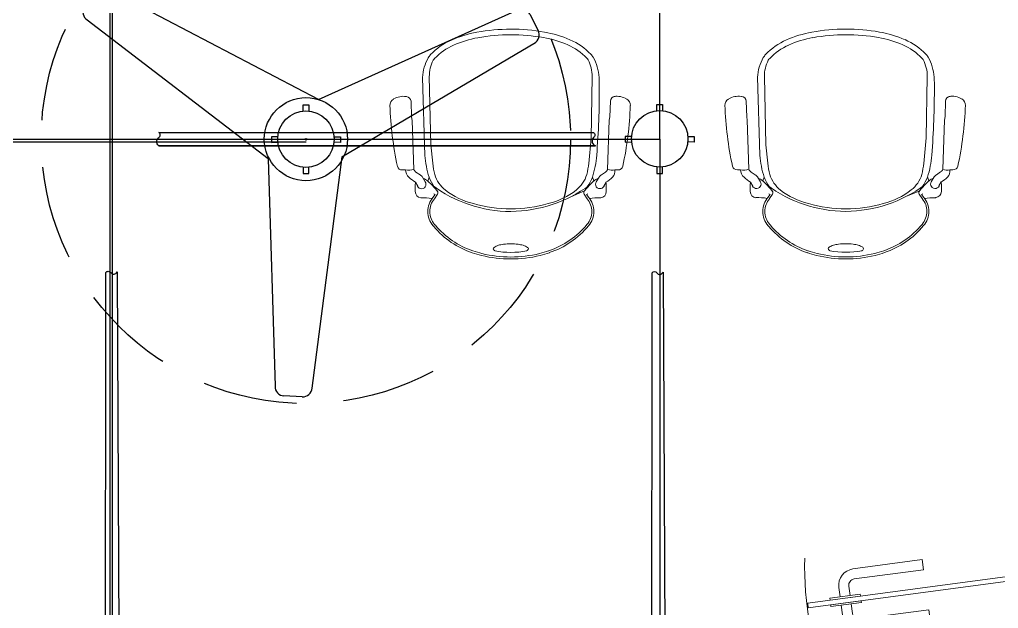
# Model space of a CAD drawing. Header units: inches. Extents: x 112 to 4169, y -2569 to 841.
# Drawn here: x 1797 to 1900.6, y 254 to 316.4 of the extents above; entities that cross this region are included whole.
import ezdxf

# ---------------------------------------------------------------- set-up
doc = ezdxf.new("R2010")
doc.units = ezdxf.units.IN
doc.header["$MEASUREMENT"] = 0
doc.linetypes.add('DASHED', pattern=[0.75, 0.5, -0.25])
doc.layers.add('Cables', color=7, linetype='Continuous')
doc.layers.add('PVC Conduit and Circular Boxes', color=7, linetype='Continuous')
for name, color, linetype, lineweight in [('DOOR_GLASS', 140, 'Continuous', 15), ('E-CF-Ceiling-Fan', 42, 'Continuous', 30), ('ID-FURN', 7, 'Continuous', 15)]:
    doc.layers.add(name, color=color, linetype=linetype, lineweight=lineweight)

# ---------------------------------------------------------------- blocks, each defined once
blk = doc.blocks.new('A$C6B9F22C7')
at = {"layer": 'DOOR_GLASS', "lineweight": 9}
for p, q in [((30.04, 10.46), (22.73, 9.48)), ((22.88, 8.43), (22.73, 9.48)), ((30.18, 9.4), (22.88, 8.43)), ((31.08, 7.81), (30.95, 8.82)), ((32.14, 7.95), (32.01, 8.96)), ((33.22, 8.09), (30, 7.66)), ((30, 7.66), (30.02, 7.47)), ((30.02, 7.47), (33.25, 7.9)), ((30.09, 6.98), (33.32, 7.41)), ((33.25, 7.9), (33.22, 8.09)), ((33.32, 7.41), (33.34, 7.21)), ((30.12, 6.78), (30.09, 6.98)), ((33.34, 7.21), (30.12, 6.78)), ((31.2, 6.93), (31.33, 5.92)), ((32.26, 7.07), (32.39, 6.06)), ((30.75, 5.15), (23.44, 4.18)), ((23.44, 4.18), (23.58, 3.12)), ((30.89, 4.1), (23.58, 3.12))]:
    blk.add_line(p, q, dxfattribs=at)
at = {"layer": 'DOOR_GLASS'}
blk.add_lwpolyline([(0, 2.96), (35.68, 7.72), (35.62, 8.22), (-0.07, 3.45)], close=True, dxfattribs=at)
blk.add_arc((0.83, 3.79), 35.18, 358.6415, 91.3529, dxfattribs=at)
at = {"layer": 'DOOR_GLASS', "lineweight": 9}
for centre, major_axis, start_param, end_param in [((30.27, 8.73), (-1.39, 1.06), 3.926991, 5.497787), ((30.27, 8.73), (-0.412, -0.54), 2.356194, 3.926991), ((30.66, 5.83), (-0.54, 0.412), 2.356194, 3.926991), ((30.66, 5.83), (-1.06, -1.39), 0.785398, 2.356194)]:
    blk.add_ellipse(centre, major_axis=major_axis, ratio=1, start_param=start_param, end_param=end_param, dxfattribs=at)
blk = doc.blocks.new("VISITOR'S CHAIR")
at = {"layer": 'ID-FURN'}
for p, q in [((-238.2, 446.3), (-237.2, 446.4)), ((-206.3, 445.5), (-200.5, 437.8)), ((-194.5, 436.8), (-202.2, 448.9)), ((-159.3, 443.5), (-195.6, 428)), ((194, 436.8), (201.7, 448.9)), ((205.7, 445.5), (199.9, 437.8)), ((-252.9, 410.4), (-252.9, 430.1)), ((-246, 415.4), (-252.2, 404.9)), ((-194.5, 429.2), (-209.3, 412.3)), ((-200.5, 437.8), (-204.1, 436)), ((194, 429.2), (208.8, 412.3)), ((199.9, 437.8), (203.6, 436)), ((245.5, 415.4), (251.7, 404.9)), ((252.4, 410.4), (252.4, 430.1)), ((-233.9, 391.5), (-226.3, 404.1)), ((-209.3, 412.3), (-220.1, 402)), ((-220.1, 402), (-216.3, 391.6)), ((208.8, 412.3), (219.5, 402)), ((219.5, 402), (215.7, 391.6)), ((233.4, 391.5), (225.8, 404.1)), ((-283.6, 372.6), (-275.2, 372.4)), ((-260.9, 241.4), (-256.5, 371.2)), ((-251, 378.4), (-240.1, 385.8)), ((250.5, 378.4), (239.5, 385.8)), ((260.4, 241.4), (255.9, 371.2)), ((286.6, 372.6), (278.2, 372.4)), ((-212.8, 288.2), (-206.4, 356.1)), ((206, 355.1), (211.1, 306.6)), ((226.9, 334), (233.3, 127.6)), ((-215.8, 125.5), (-212.8, 288.2)), ((211.1, 306.6), (215.2, 125.7)), ((-262.6, 231.9), (-260.9, 241.4)), ((262, 231.9), (260.4, 241.4)), ((-264.1, 191.1), (-262.6, 231.9)), ((263.5, 191.1), (262, 231.9)), ((-233.8, 127.6), (-234.4, 150.3))]:
    blk.add_line(p, q, dxfattribs=at)
for centre, major_axis, ratio, start_param, end_param in [((-25.5, 384.4), (156.3, 156.3), 1, 1.024131, 1.139863), ((0, 279.6), (232.5, 232.5), 1, 0.786111, 1.024131), ((0, 279.6), (-228.8, 228.8), 1, -0.784686, -0.546665), ((-0.5, 279.6), (232.5, 232.5), 1, 0.546665, 0.784686), ((-0.5, 279.6), (-228.8, 228.8), 1, -1.024131, -0.786111), ((25, 384.4), (-156.3, 156.3), 1, -1.139863, -1.024131), ((-30.7, 376.8), (160.1, 160.1), 1, 1.106098, 1.669765), ((-30.7, 376.8), (156.4, 156.4), 1, 1.106098, 1.669765), ((-25.5, 384.4), (-152.5, 152.5), 1, -0.546665, -0.430933), ((-42.1, 581.5), (-3.34, 3.34), 1, -0.185935, 0.785398), ((-42.1, 581.5), (3.34, 3.34), 1, 2.356194, 3.327527), ((-22.4, 552.7), (28, 28), 1, 1.306571, 1.384862), ((-22.4, 610.3), (-28, 28), 1, 1.756731, 2.080357), ((-0.3, 358.6), (-164.3, 164.3), 1, -0.967168, -0.603629), ((-9.1, 657.2), (-62.5, 62.5), 1, 2.080357, 2.239483), ((8.6, 657.2), (62.5, 62.5), 1, 4.043702, 4.202828), ((21.8, 610.3), (28, 28), 1, 4.202828, 4.526454), ((21.8, 552.7), (-28, 28), 1, -1.384862, -1.299686), ((41.5, 581.5), (3.34, 3.34), 1, 5.497787, 6.46912), ((41.5, 581.5), (-3.34, 3.34), 1, 2.955658, 3.926991), ((25, 384.4), (-152.5, 152.5), 1, -1.139863, -1.024131), ((27.8, 374.8), (158.5, 158.5), 1, 6.197379, 6.741162), ((27.8, 374.8), (-162.3, 162.3), 1, 4.626582, 5.170366), ((-0.3, 732.5), (-116.1, 116.1), 1, 2.239483, 2.356194), ((-0.3, 732.5), (-116.1, 116.1), 1, 2.356194, 2.472906), ((-162.3, 482.7), (40.7, 40.7), 1, 1.641382, 2.3562), ((85, 416), (108.9, 108.9), 1, 6.212612, 6.231759), ((85, 416), (112.6, 112.6), 1, 6.212612, 6.231759), ((161.7, 482.7), (-40.7, 40.7), 1, 3.926985, 4.641803), ((-162.3, 482.7), (-37, 37), 1, 0.070585, 0.785404), ((161.7, 482.7), (37, 37), 1, 5.497793, 6.212612), ((-162.3, 482.7), (40.7, 40.7), 1, 2.3562, 3.058022), ((-162.3, 482.7), (37, 37), 1, 2.3562, 3.058022), ((3.5, 124), (253.6, 253.6), 1, 0.795932, 1.416989), ((-0.3, 117.9), (253.1, 253.1), 1, 0.505105, 1.065692), ((-2.1, 130.4), (-249.1, 249.1), 1, -1.424708, -0.790588), ((161.7, 482.7), (-37, 37), 1, 3.225371, 3.926997), ((161.7, 482.7), (40.7, 40.7), 1, 4.795959, 5.497781), ((-236.4, 429.9), (11.7, 11.7), 1, 0.895345, 2.346242), ((-232, 599.7), (-108.4, 108.4), 1, 2.322741, 2.51101), ((-51.2, 268.5), (140.9, 140.9), 1, 1.029343, 1.444292), ((50.6, 268.5), (140.9, 140.9), 1, 0.126504, 0.541453), ((232.9, 610.8), (116.4, 116.4), 1, 3.774404, 3.956147), ((235.9, 429.9), (-11.7, 11.7), 1, 3.936943, 5.38784), ((-236.3, 410.5), (-8.33, 8.33), 1, 3.308932, 6.927895), ((-117.7, 355.6), (-74.2, 74.2), 1, 0.158797, 0.434217), ((-122.3, 361.1), (-58.3, 58.3), 1, -0.121154, 0.49051), ((-199.3, 433), (4.34, 4.34), 1, 4.766338, 6.168083), ((121.8, 361.1), (-58.3, 58.3), 1, 4.221879, 4.833543), ((198.8, 433), (4.34, 4.34), 1, 1.685898, 3.087644), ((117.2, 355.6), (74.2, 74.2), 1, 5.848968, 6.124388), ((235.8, 410.5), (8.33, 8.33), 1, 5.638476, 9.257439), ((-245.5, 374), (-29, 9), 0.940619, -0.371164, 0.371164), ((-207.6, 326.1), (-64, 64), 1, -0.27183, -0.033972), ((-236.6, 411), (11.5, 11.5), 1, 2.359032, 2.700427), ((-248.6, 401.1), (12.4, 12.4), 1, 4.437336, 4.934607), ((-237.4, 417.6), (-16.4, 16.4), 1, 2.597956, 3.176359), ((17, 316.6), (173.3, 173.3), 1, 2.044581, 2.285039), ((-17.5, 316.6), (173.3, 173.3), 1, 5.568943, 5.8094), ((236.9, 417.6), (-16.4, 16.4), 1, 1.53603, 2.114433), ((248.1, 401.1), (-12.4, 12.4), 1, 1.348578, 1.845849), ((236.1, 411), (-11.5, 11.5), 1, 3.582758, 3.924153), ((207.1, 326.1), (64, 64), 1, 0.033972, 0.27183), ((248.3, 369.9), (21.5, 21.5), 1, 5.582202, 6.32453), ((602.9, 170), (-650.5, 650.5), 1, 0.573881, 0.750879), ((-284.6, 360.2), (-8.76, 8.76), 1, -0.863376, 0.564498), ((-268.2, 332.2), (2.3, 41.2), 0.843481, -0.27588, 0.27588), ((-243.2, 366.7), (9.99, 9.99), 1, 1.377732, 2.024937), ((45.2, 326.1), (-179.2, 179.2), 1, 0.550308, 0.670712), ((-45.7, 326.1), (-179.2, 179.2), 1, 4.041677, 4.162081), ((242.6, 366.7), (9.99, 9.99), 1, 5.829045, 6.47625), ((269.1, 332.1), (-29.2, 29.2), 1, -1.014167, -0.462408), ((287.6, 360.2), (8.76, 8.76), 1, 5.718688, 7.146561), ((-599.9, 170), (-650.5, 650.5), 1, 3.96151, 4.138508), ((1965.9, 158.7), (1555.9, 1555.9), 1, 2.276461, 2.36002), ((-297.3, 201.7), (13.6, 13.6), 1, 2.322194, 3.388756), ((-280.7, 229.2), (36.4, 36.4), 1, 3.399296, 4.068112), ((-276.9, 191.2), (-9.06, 9.06), 1, 2.406079, 3.903189), ((276.4, 191.2), (-9.06, 9.06), 1, 0.8092, 2.30631), ((283.7, 229.2), (-36.4, 36.4), 1, 2.215073, 2.88389), ((300.2, 201.7), (-13.6, 13.6), 1, 2.89443, 3.960991), ((-110, 135.1), (87.7, 87.7), 1, 2.416541, 2.868914), ((-119, 125.5), (68.4, 68.4), 1, 2.356783, 2.833835), ((118.4, 125.7), (68.4, 68.4), 1, 5.032166, 5.498375), ((110.4, 135), (-87, 87), 1, 3.422629, 3.866448), ((-169.4, 107.4), (-31.3, 31.3), 1, 1.42524, 1.547695), ((169, 108.1), (31.3, 31.3), 1, 4.739169, 4.873442), ((-133.1, 134.8), (-73.8, 73.8), 1, 1.404983, 1.497112), ((-89.5, 183.7), (-119.9, 119.9), 1, 1.547695, 1.947381), ((-89.5, 183.7), (109.4, 109.4), 1, 3.118491, 3.518177), ((88.8, 184.1), (109.4, 109.4), 1, 4.339484, 4.739169), ((88.8, 184.1), (119.9, 119.9), 1, 4.339484, 4.739169), ((136.9, 131.9), (-69.9, 69.9), 1, 3.217039, 3.320838), ((-36, 307.2), (-215, 215), 1, 1.947381, 2.1796), ((-36, 307.2), (204.6, 204.6), 1, 3.518177, 3.750397), ((34.9, 307.3), (-204.6, 204.6), 1, 2.536468, 2.768687), ((34.9, 307.3), (-215, 215), 1, 2.536468, 2.768687), ((-0.9, 503.9), (-356.3, 356.3), 1, 2.1796, 2.358034), ((-0.9, 503.9), (-345.8, 345.8), 1, 2.1796, 2.358034), ((-0.9, 503.9), (345.8, 345.8), 1, 3.92883, 4.107264), ((-0.9, 503.9), (-356.3, 356.3), 1, 2.358034, 2.536468)]:
    blk.add_ellipse(centre, major_axis=major_axis, ratio=ratio, start_param=start_param, end_param=end_param, dxfattribs=at)
blk = doc.blocks.new('CF')
for p, q in [((-23.84, 14.22), (-22.76, 15.89)), ((1.35, 4.29), (-21.39, 16.19)), ((1.35, 4.29), (22.9, 13.97)), ((-4.07, -2.11), (-23.55, 12.84)), ((24.1, 13.48), (25.01, 11.71)), ((3.87, -1.9), (24.71, 10.43)), ((3.87, -1.9), (0.65, -26.82)), ((-4.07, -2.11), (-3.33, -26.62)), ((-0.39, -27.76), (-2.38, -27.66))]:
    blk.add_line(p, q)
for radius in [4.48, 0.0888]:
    blk.add_circle((0, 0), radius)
for centre, radius, start, end in [((-21.93, 15.35), 0.996, 57.1351, 147.1351), ((-23.01, 13.68), 0.996, 147.1351, 237.1351), ((23.21, 13.03), 0.996, 27.1351, 117.1351), ((24.09, 11.25), 1.03, 299.2548, 26.4357), ((-2.33, -26.67), 0.996, 177.1351, 267.1351), ((-0.34, -26.77), 0.996, 267.1351, 357.1351)]:
    blk.add_arc(centre, radius, start, end)

msp = doc.modelspace()

# ---------------------------------------------------------------- linework, layer by layer
at = {"linetype": 'DASHED', "ltscale": 20}
msp.add_circle((1827.31, 303.72), 28, dxfattribs=at)
at = {"layer": 'Cables', "color": 1}
msp.add_line((1806.57, 487.68), (1806.57, 236.01), dxfattribs=at)
at = {"layer": 'Cables', "color": 6}
msp.add_line((1806.82, 487.68), (1806.82, 236.2), dxfattribs=at)
at = {"layer": 'Cables', "color": 3}
for p, q in [((1864.76, 303.72), (1864.76, 384.98)), ((1744.39, 303.72), (1799.09, 303.72)), ((1799.09, 303.72), (1864.76, 303.72)), ((1864.76, 303.72), (1864.76, 217.45)), ((1827.35, 303.41), (1698.74, 303.41))]:
    msp.add_line(p, q, dxfattribs=at)
at = {"layer": 'PVC Conduit and Circular Boxes'}
msp.add_line((1811.73, 303.02), (1857.94, 303.02), dxfattribs=at)
for points in [[(1827.01, 306.69), (1827.01, 307.36), (1827.61, 307.36), (1827.61, 306.69)], [(1864.45, 306.72), (1864.45, 307.4), (1865.04, 307.4), (1865.04, 306.72)], [(1824.34, 303.98), (1823.66, 303.97), (1823.67, 303.38), (1824.34, 303.39)], [(1830.28, 303.98), (1830.96, 303.97), (1830.96, 303.38), (1830.28, 303.39)], [(1861.77, 304.02), (1861.09, 304.01), (1861.1, 303.42), (1861.77, 303.43)], [(1867.72, 304.02), (1868.39, 304.01), (1868.39, 303.42), (1867.71, 303.43)], [(1827.01, 300.74), (1827.01, 300.07), (1827.61, 300.07), (1827.61, 300.74)], [(1864.45, 300.78), (1864.45, 300.1), (1865.04, 300.1), (1865.04, 300.78)]]:
    msp.add_lwpolyline(points, dxfattribs=at)
for points in [[(1857.74, 304.42, -0.56347), (1857.74, 303.91, 0.540914), (1857.94, 303.02), (1811.73, 303.02, -0.456322), (1811.74, 303.91, 0.605884), (1811.74, 304.43)], [(1806.14, 289.59, -0.56347), (1806.65, 289.59, 0.571886), (1807.32, 289.66), (1807.54, 243.59, -0.456322), (1806.65, 243.59, 0.605884), (1806.12, 243.59)], [(1863.93, 289.56, -0.56347), (1864.43, 289.56, 0.571886), (1865.1, 289.64), (1865.33, 243.56, -0.456322), (1864.43, 243.56, 0.605884), (1863.91, 243.56)]]:
    msp.add_lwpolyline(points, format="xyb", close=True, dxfattribs=at)
for centre in [(1827.31, 303.72), (1864.74, 303.75)]:
    msp.add_circle(centre, 2.99, dxfattribs=at)

# ---------------------------------------------------------------- block references
at = {"layer": 'DOOR_GLASS', "rotation": 180}
msp.add_blockref('A$C6B9F22C7', (1916.08, 262.32), dxfattribs=at)
at = {"layer": 'E-CF-Ceiling-Fan', "lineweight": 0, "xscale": 0.9826591356573481, "yscale": 0.9826591356573481, "zscale": 0.9826591356486393}
msp.add_blockref('CF', (1827.31, 303.72), dxfattribs=at)
at = {"layer": 'ID-FURN', "xscale": 0.03999999999414845, "yscale": 0.03999999997904524, "zscale": 0.04, "rotation": 180.0128413727339}
for p in [(1848.97, 315.37), (1884.42, 315.38)]:
    msp.add_blockref("VISITOR'S CHAIR", p, dxfattribs=at)

doc.saveas('drawing.dxf')
